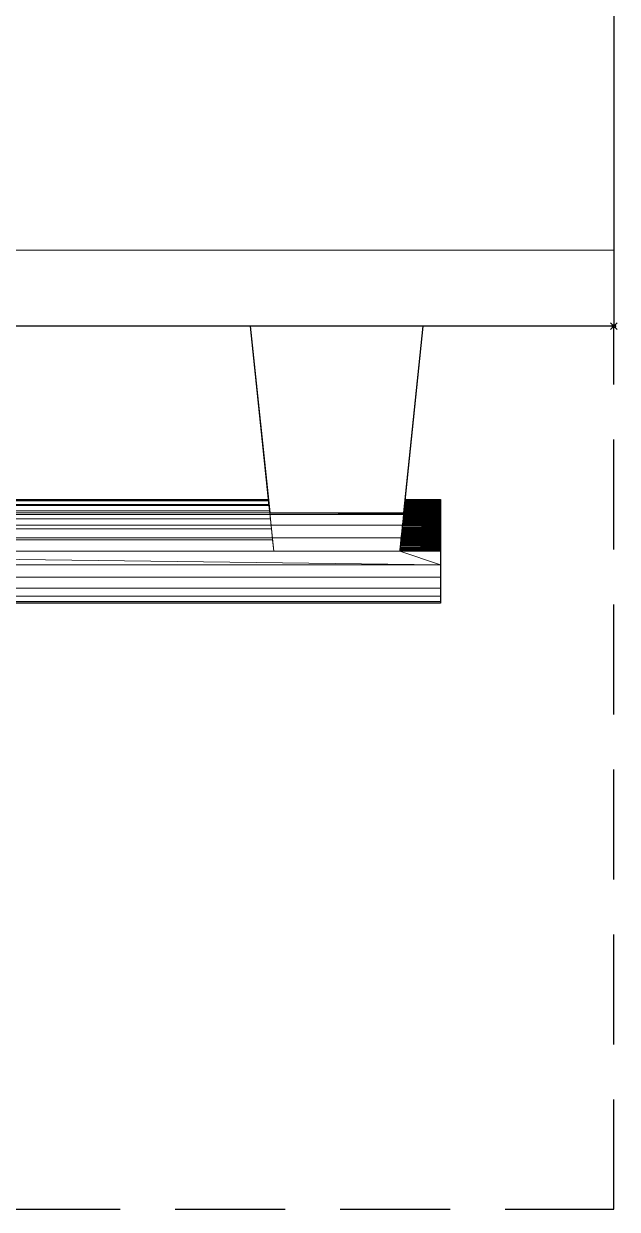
# Model space of a CAD drawing. Extents: x -1 to 461, y -825 to 63.
# Drawn here: x 289.6 to 461, y -825 to -482.7 of the extents above; entities that cross this region are included whole.
import ezdxf

# ---------------------------------------------------------------- set-up
doc = ezdxf.new("R2010")
doc.units = 0
doc.header["$PDMODE"] = 35
doc.linetypes.add('NASCOSTA', pattern=[9.525, 6.35, -3.175])
for name, color, linetype in [('IQ_200_2D', 1, 'Continuous'), ('IQ_200_3D', 1, 'Continuous'), ('IQ_204_2D', 7, 'Continuous'), ('IQ_BLUE_3D', 5, 'Continuous'), ('IQ_GREEN_3D', 3, 'Continuous'), ('IQ_INS_3D', 3, 'Continuous')]:
    doc.layers.add(name, color=color, linetype=linetype)

msp = doc.modelspace()

# ---------------------------------------------------------------- linework, layer by layer
at = {"layer": 'IQ_200_2D'}
for p, q in [((460, 0), (460, -570)), ((460, -570), (0, -570))]:
    msp.add_line(p, q, dxfattribs=at)
at = {"layer": 'IQ_204_2D'}
for p, q in [((355, -570), (360.66, -623.85)), ((399.34, -623.85), (405, -570)), ((99.74, -620), (360.26, -620)), ((399.74, -620), (410, -620)), ((410, -620), (410, -650)), ((360.66, -623.85), (399.34, -623.85)), ((410, -650), (50, -650))]:
    msp.add_line(p, q, dxfattribs=at)
at = {"layer": 'IQ_204_2D', "linetype": 'NASCOSTA', "ltscale": 5}
for p, q in [((460, -825), (460, -570)), ((0, -825), (460, -825))]:
    msp.add_line(p, q, dxfattribs=at)
at = {"layer": 'IQ_INS_3D'}
msp.add_point((460, -570), dxfattribs=at)

# ---------------------------------------------------------------- meshes
at = {"layer": 'IQ_200_3D', "lineweight": 9}
mesh = msp.add_polyface(dxfattribs=at)
corners = [(0, 0, 1239), (0, -548, 1239), (460, -548, 1239), (460, 0, 1239)]
mesh.append_faces([[corners[k] for k in face] for face in [(0, 1, 2, 3)]])
mesh = msp.add_polyface(dxfattribs=at)
corners = [(460, -548, 629), (0, -548, 629), (0, 0, 629), (460, 0, 629)]
mesh.append_faces([[corners[k] for k in face] for face in [(0, 1, 2, 3)]])
mesh = msp.add_polyface(dxfattribs=at)
corners = [(460, -548, 1239), (460, -548, 629), (460, 0, 629), (460, 0, 1239)]
mesh.append_faces([[corners[k] for k in face] for face in [(0, 1, 2, 3)]])
mesh = msp.add_polyface(dxfattribs=at)
corners = [(0, -548, 1239), (0, -548, 629), (460, -548, 629), (460, -548, 1239)]
mesh.append_faces([[corners[k] for k in face] for face in [(0, 1, 2, 3)]])
mesh = msp.add_polyface(dxfattribs=at)
corners = [(0, -548, 709), (0, -570, 709), (460, -570, 709), (460, -548, 709)]
mesh.append_faces([[corners[k] for k in face] for face in [(0, 1, 2, 3)]])
mesh = msp.add_polyface(dxfattribs=at)
corners = [(460, -570, 629), (0, -570, 629), (0, -548, 629), (460, -548, 629)]
mesh.append_faces([[corners[k] for k in face] for face in [(0, 1, 2, 3)]])
mesh = msp.add_polyface(dxfattribs=at)
corners = [(460, -548, 709), (460, -548, 629), (0, -548, 629), (0, -548, 709)]
mesh.append_faces([[corners[k] for k in face] for face in [(0, 1, 2, 3)]])
mesh = msp.add_polyface(dxfattribs=at)
corners = [(0, -548, 1014), (0, -570, 1014), (460, -570, 1014), (460, -548, 1014)]
mesh.append_faces([[corners[k] for k in face] for face in [(0, 1, 2, 3)]])
mesh = msp.add_polyface(dxfattribs=at)
corners = [(460, -570, 724), (0, -570, 724), (0, -548, 724), (460, -548, 724)]
mesh.append_faces([[corners[k] for k in face] for face in [(0, 1, 2, 3)]])
mesh = msp.add_polyface(dxfattribs=at)
corners = [(460, -548, 1014), (460, -548, 724), (0, -548, 724), (0, -548, 1014)]
mesh.append_faces([[corners[k] for k in face] for face in [(0, 1, 2, 3)]])
mesh = msp.add_polyface(dxfattribs=at)
corners = [(0, -548, 1239), (0, -570, 1239), (460, -570, 1239), (460, -548, 1239)]
mesh.append_faces([[corners[k] for k in face] for face in [(0, 1, 2, 3)]])
mesh = msp.add_polyface(dxfattribs=at)
corners = [(460, -570, 1027), (0, -570, 1027), (0, -548, 1027), (460, -548, 1027)]
mesh.append_faces([[corners[k] for k in face] for face in [(0, 1, 2, 3)]])
mesh = msp.add_polyface(dxfattribs=at)
corners = [(460, -548, 1239), (460, -548, 1027), (0, -548, 1027), (0, -548, 1239)]
mesh.append_faces([[corners[k] for k in face] for face in [(0, 1, 2, 3)]])
mesh = msp.add_polyface(dxfattribs=at)
corners = [(460, -570, 709), (460, -570, 629), (460, -548, 629), (460, -548, 709)]
mesh.append_faces([[corners[k] for k in face] for face in [(0, 1, 2, 3)]])
mesh = msp.add_polyface(dxfattribs=at)
corners = [(460, -570, 1014), (460, -570, 724), (460, -548, 724), (460, -548, 1014)]
mesh.append_faces([[corners[k] for k in face] for face in [(0, 1, 2, 3)]])
mesh = msp.add_polyface(dxfattribs=at)
corners = [(460, -570, 1239), (460, -570, 1027), (460, -548, 1027), (460, -548, 1239)]
mesh.append_faces([[corners[k] for k in face] for face in [(0, 1, 2, 3)]])
mesh = msp.add_polyface(dxfattribs=at)
corners = [(0, -570, 709), (0, -570, 629), (460, -570, 629), (460, -570, 709)]
mesh.append_faces([[corners[k] for k in face] for face in [(0, 1, 2, 3)]])
mesh = msp.add_polyface(dxfattribs=at)
corners = [(0, -570, 1014), (0, -570, 724), (460, -570, 724), (460, -570, 1014)]
mesh.append_faces([[corners[k] for k in face] for face in [(0, 1, 2, 3)]])
mesh = msp.add_polyface(dxfattribs=at)
corners = [(0, -570, 1057), (128, -570, 1057), (140, -570, 1045), (320, -570, 1045), (332, -570, 1057), (460, -570, 1057), (460, -570, 1239), (0, -570, 1239), (285, -570, 1161), (285, -570, 1095), (175, -570, 1095), (175, -570, 1161), (405, -570, 1129.97), (404.49, -570, 1126.09), (402.99, -570, 1122.47), (400.61, -570, 1119.36), (397.5, -570, 1116.98), (393.88, -570, 1115.48), (390, -570, 1114.97), (386.12, -570, 1115.48), (382.5, -570, 1116.98), (379.39, -570, 1119.36), (377.01, -570, 1122.47), (375.51, -570, 1126.09), (375, -570, 1129.97), (375.51, -570, 1133.85), (377.01, -570, 1137.47), (379.39, -570, 1140.58), (382.5, -570, 1142.96), (386.12, -570, 1144.46), (390, -570, 1144.97), (393.88, -570, 1144.46), (397.5, -570, 1142.96), (400.61, -570, 1140.58), (402.99, -570, 1137.47), (404.49, -570, 1133.85)]
mesh.append_faces([[corners[k] for k in face] for face in [(29, 8, 28), (31, 6, 30), (2, 10, 1), (21, 4, 20), (15, 5, 14), (19, 4, 18), (16, 5, 15), (20, 4, 19), (13, 5, 12)]], dxfattribs={"vtx0": -1, "vtx1": -1})
mesh.append_faces([[corners[k] for k in face] for face in [(11, 7, 1, 10)]], dxfattribs={"vtx0": -1, "vtx1": -1, "vtx2": -1})
mesh.append_faces([[corners[k] for k in face] for face in [(7, 11, 8, 6), (6, 31, 32), (35, 5, 6, 34), (5, 35, 12), (4, 21, 22), (9, 3, 4), (5, 17, 18, 4)]], dxfattribs={"vtx0": -1, "vtx2": -1})
mesh.append_faces([[corners[k] for k in face] for face in [(27, 28, 8), (26, 27, 8), (23, 24, 9), (25, 26, 8), (32, 33, 6), (33, 34, 6), (13, 14, 5), (16, 17, 5)]], dxfattribs={"vtx1": -1, "vtx2": -1})
mesh.append_faces([[corners[k] for k in face] for face in [(29, 30, 6, 8), (22, 23, 9, 4)]], dxfattribs={"vtx1": -1, "vtx2": -1, "vtx3": -1})
mesh.append_faces([[corners[k] for k in face] for face in [(8, 9, 24, 25), (9, 10, 2, 3)]], dxfattribs={"vtx1": -1, "vtx3": -1})
mesh.append_faces([[corners[k] for k in face] for face in [(7, 0, 1)]], dxfattribs={"vtx2": -1})
mesh = msp.add_polyface(dxfattribs=at)
corners = [(355, -570, 988.03), (360.66, -623.85, 988.03), (399.34, -623.85, 988.03), (405, -570, 988.03)]
mesh.append_faces([[corners[k] for k in face] for face in [(0, 1, 2, 3)]])
mesh = msp.add_polyface(dxfattribs=at)
corners = [(405, -570, 960.4), (398.17, -635, 960.4), (361.83, -635, 960.4), (355, -570, 960.4)]
mesh.append_faces([[corners[k] for k in face] for face in [(0, 1, 2, 3)]])
mesh = msp.add_polyface(dxfattribs=at)
corners = [(405, -570, 988.03), (405, -570, 960.4), (355, -570, 960.4), (355, -570, 988.03)]
mesh.append_faces([[corners[k] for k in face] for face in [(0, 1, 2, 3)]])
mesh = msp.add_polyface(dxfattribs=at)
corners = [(355, -570, 960.4), (361.83, -635, 960.4), (361.83, -635, 963), (361.48, -631.66, 963.38), (361.15, -628.49, 964.49), (360.85, -625.65, 966.27), (360.6, -623.27, 968.65), (360.41, -621.49, 971.49), (360.29, -620.38, 974.66), (360.26, -620, 978), (360.3, -620.45, 981.63), (360.44, -621.75, 985.04), (360.66, -623.85, 988.03), (355, -570, 988.03)]
mesh.append_faces([[corners[k] for k in face] for face in [(9, 0, 8), (11, 13, 10), (0, 9, 13), (6, 0, 5), (5, 0, 4)]], dxfattribs={"vtx0": -1, "vtx1": -1})
mesh.append_faces([[corners[k] for k in face] for face in [(13, 9, 10), (0, 6, 7), (4, 0, 1)]], dxfattribs={"vtx0": -1, "vtx2": -1})
mesh.append_faces([[corners[k] for k in face] for face in [(7, 8, 0), (3, 4, 1)]], dxfattribs={"vtx1": -1, "vtx2": -1})
mesh.append_faces([[corners[k] for k in face] for face in [(11, 12, 13), (1, 2, 3)]], dxfattribs={"vtx2": -1})
mesh = msp.add_polyface(dxfattribs=at)
corners = [(398.17, -635, 960.4), (405, -570, 960.4), (405, -570, 988.03), (399.34, -623.85, 988.03), (399.56, -621.75, 985.04), (399.7, -620.45, 981.63), (399.74, -620, 978), (399.71, -620.38, 974.66), (399.59, -621.49, 971.49), (399.4, -623.27, 968.65), (399.15, -625.65, 966.27), (398.85, -628.49, 964.49), (398.52, -631.66, 963.38), (398.17, -635, 963)]
mesh.append_faces([[corners[k] for k in face] for face in [(5, 2, 4), (2, 6, 1), (7, 1, 6), (12, 0, 11), (11, 1, 10), (1, 11, 0), (9, 1, 8)]], dxfattribs={"vtx0": -1, "vtx1": -1})
mesh.append_faces([[corners[k] for k in face] for face in [(2, 5, 6)]], dxfattribs={"vtx0": -1, "vtx2": -1})
mesh.append_faces([[corners[k] for k in face] for face in [(3, 4, 2)]], dxfattribs={"vtx1": -1})
mesh.append_faces([[corners[k] for k in face] for face in [(7, 8, 1), (9, 10, 1)]], dxfattribs={"vtx1": -1, "vtx2": -1})
mesh.append_faces([[corners[k] for k in face] for face in [(12, 13, 0)]], dxfattribs={"vtx2": -1})
mesh = msp.add_polyface(dxfattribs=at)
corners = [(398.54, -631.46, 963.45), (410, -631.6, 963.45), (398.52, -631.66, 963.38), (410, -647.99, 970.5), (50, -647.99, 970.5), (50, -645.61, 967.39), (410, -645.61, 967.39), (410, -627.5, 965.01), (398.95, -627.6, 965.04), (398.96, -627.43, 965.16), (398.79, -629.09, 964.28), (398.81, -628.89, 964.35), (410, -629.08, 964.35), (361.83, -635, 963), (98.17, -635, 963), (98.52, -631.66, 963.38), (361.48, -631.66, 963.38), (410, -632.09, 963.38), (398.48, -632.08, 963.33), (398.5, -631.87, 963.35), (410, -638.88, 963.51), (398.17, -635, 963), (98.85, -628.49, 964.49), (361.15, -628.49, 964.49), (99.15, -625.65, 966.27), (360.85, -625.65, 966.27), (398.32, -633.54, 963.16), (398.34, -633.33, 963.19), (410, -633.54, 963.19), (398.3, -633.75, 963.14), (410, -631.85, 963.42), (398.85, -628.49, 964.49), (410, -628.63, 964.54), (398.83, -628.69, 964.42), (398.91, -627.96, 964.82), (398.93, -627.78, 964.93), (410, -627.95, 964.82), (398.89, -628.14, 964.71), (360.6, -623.27, 968.65), (99.4, -623.27, 968.65), (99.59, -621.49, 971.49), (360.41, -621.49, 971.49), (398.58, -631.07, 963.58), (398.6, -630.87, 963.65), (410, -630.89, 963.6), (360.29, -620.38, 974.66), (99.71, -620.38, 974.66), (99.74, -620, 978), (360.26, -620, 978), (399.06, -626.54, 965.71), (399.08, -626.36, 965.83), (410, -626.53, 965.75), (410, -628.18, 964.73), (398.87, -628.31, 964.6), (399.55, -621.82, 970.96), (399.57, -621.71, 971.14), (410, -621.82, 970.95), (399.54, -621.93, 970.78), (410, -628.86, 964.45), (410, -631.36, 963.48), (398.56, -631.27, 963.51), (399.1, -626.18, 965.94), (410, -626.34, 965.9), (410, -631.12, 963.51), (410, -627.73, 964.92), (410, -629.31, 964.26), (398.77, -629.28, 964.21), (398.23, -634.37, 963.07), (398.26, -634.17, 963.09), (410, -634.27, 963.1), (410, -626.72, 965.61), (399.04, -626.71, 965.6), (410, -630.21, 963.89), (398.66, -630.28, 963.86), (398.69, -630.08, 963.93), (410, -628.4, 964.64), (410, -633.06, 963.26), (398.37, -633.12, 963.21), (398.39, -632.91, 963.24), (399.02, -626.89, 965.49), (410, -629.76, 964.07), (398.71, -629.88, 964), (398.73, -629.68, 964.07), (410, -627.11, 965.31), (398.98, -627.25, 965.27), (399, -627.07, 965.38), (398.28, -633.96, 963.12), (410, -633.79, 963.16), (410, -627.31, 965.16), (410, -630.67, 963.7), (398.62, -630.67, 963.72), (398.64, -630.47, 963.79), (398.45, -632.29, 963.31), (410, -626.92, 965.46), (410, -629.99, 963.98), (410, -632.57, 963.32), (398.41, -632.71, 963.26), (398.43, -632.5, 963.28), (410, -633.3, 963.22), (410, -632.33, 963.35), (410, -630.44, 963.79), (398.75, -629.48, 964.14), (410, -632.82, 963.29), (410, -634.76, 963.03), (398.19, -634.79, 963.02), (398.21, -634.58, 963.05), (410, -634.03, 963.13), (410, -634.51, 963.06), (410, -629.53, 964.17), (410, -635, 963)]
mesh.append_faces([[corners[k] for k in face] for face in [(45, 46, 47, 48)]], dxfattribs={"vtx0": -1})
mesh.append_faces([[corners[k] for k in face] for face in [(0, 1, 2), (2, 30, 19), (31, 32, 33), (61, 62, 50), (8, 64, 35), (10, 65, 66), (77, 98, 27), (73, 100, 91), (104, 109, 21)]], dxfattribs={"vtx0": -1, "vtx1": -1})
mesh.append_faces([[corners[k] for k in face] for face in [(20, 14, 13, 21)]], dxfattribs={"vtx0": -1, "vtx1": -1, "vtx3": -1})
mesh.append_faces([[corners[k] for k in face] for face in [(3, 4, 5, 6), (7, 8, 9), (13, 14, 15, 16), (17, 18, 19), (22, 23, 16, 15), (23, 22, 24, 25), (38, 39, 40, 41), (25, 24, 39, 38), (41, 40, 46, 45), (52, 53, 37), (58, 11, 33), (59, 0, 60), (63, 60, 42), (70, 71, 49), (72, 73, 74), (75, 31, 53), (76, 77, 78), (70, 79, 71), (80, 81, 82), (83, 84, 85), (88, 9, 84), (89, 90, 91), (89, 43, 90), (17, 92, 18), (93, 85, 79), (94, 74, 81), (95, 96, 97), (99, 97, 92), (65, 101, 66), (102, 78, 96), (103, 104, 105), (106, 68, 86), (107, 105, 67), (108, 82, 101)]], dxfattribs={"vtx0": -1, "vtx2": -1})
mesh.append_faces([[corners[k] for k in face] for face in [(10, 11, 12), (26, 27, 28, 29), (34, 35, 36, 37), (42, 43, 44), (49, 50, 51), (54, 55, 56, 57), (67, 68, 69), (86, 29, 87)]], dxfattribs={"vtx1": -1, "vtx2": -1})
mesh = msp.add_polyface(dxfattribs=at)
corners = [(410, -650, 978), (410, -649.49, 981.88), (410, -647.99, 985.5), (410, -645.61, 988.61), (410, -642.5, 990.99), (410, -638.88, 992.49), (410, -635, 993), (410, -631.12, 992.49), (410, -627.5, 990.99), (410, -624.39, 988.61), (410, -622.01, 985.5), (410, -620.51, 981.88), (410, -620, 978), (399.74, -620, 978), (399.7, -620.45, 981.63), (399.56, -621.75, 985.04), (399.34, -623.85, 988.03), (360.66, -623.85, 988.03), (360.44, -621.75, 985.04), (360.3, -620.45, 981.63), (360.26, -620, 978), (99.74, -620, 978), (99.7, -620.45, 981.63), (99.56, -621.75, 985.04), (99.34, -623.85, 988.03), (60.66, -623.85, 988.03), (60.44, -621.75, 985.04), (60.3, -620.45, 981.63), (60.26, -620, 978), (50, -620, 978), (50, -620.51, 981.88), (50, -622.01, 985.5), (50, -624.39, 988.61), (50, -627.5, 990.99), (50, -631.12, 992.49), (50, -635, 993), (50, -638.88, 992.49), (50, -642.5, 990.99), (50, -645.61, 988.61), (50, -647.99, 985.5), (50, -649.49, 981.88), (50, -650, 978), (410, -623.2, 987.05), (410, -621.26, 983.69), (410, -620.26, 979.94), (399.63, -621.1, 983.33), (399.45, -622.8, 986.54), (60.55, -622.8, 986.54), (60.37, -621.1, 983.33), (50, -620.26, 979.94), (50, -621.26, 983.69), (50, -623.2, 987.05), (410, -623.8, 987.83), (399.66, -620.77, 982.48), (399.51, -622.28, 985.79), (50, -620.89, 982.79), (50, -622.61, 986.28), (410, -621.64, 984.6), (410, -620.38, 980.91), (399.59, -621.43, 984.19), (399.4, -623.33, 987.29), (60.49, -622.28, 985.79), (60.34, -620.77, 982.48), (50, -620.38, 980.91), (50, -621.64, 984.6), (50, -623.8, 987.83), (410, -624.1, 988.22), (399.68, -620.61, 982.05), (399.53, -622.02, 985.41), (50, -621.07, 983.24), (50, -622.9, 986.67), (410, -621.82, 985.05), (399.61, -621.26, 983.76), (399.42, -623.06, 986.91), (60.52, -622.54, 986.16), (60.35, -620.94, 982.91), (60.36, -621.02, 983.12), (410, -620.45, 981.4), (399.58, -621.59, 984.61), (399.37, -623.59, 987.66), (60.47, -622.02, 985.41), (60.32, -620.61, 982.05), (50, -620.45, 981.4), (50, -621.82, 985.05), (50, -624.1, 988.22), (410, -623.95, 988.02), (399.69, -620.53, 981.84), (399.52, -622.15, 985.6), (50, -621.17, 983.47), (50, -622.75, 986.47), (410, -621.92, 985.27), (399.62, -621.18, 983.55), (399.41, -623.2, 987.1), (60.54, -622.67, 986.35), (60.35, -620.85, 982.69), (410, -620.48, 981.64), (399.35, -623.72, 987.85), (60.48, -622.15, 985.6), (60.31, -620.53, 981.84), (50, -620.48, 981.64), (50, -621.92, 985.27), (50, -623.95, 988.02), (410, -623.5, 987.44), (60.28, -620.22, 979.81), (60.45, -621.89, 985.23), (399.72, -620.22, 979.81), (410, -620.89, 982.79), (410, -622.61, 986.28), (410, -622.9, 986.67), (410, -623.65, 987.64), (410, -623.35, 987.25), (50, -620.98, 983.01), (399.55, -621.89, 985.23), (50, -622.31, 985.89), (50, -620.7, 982.33), (60.41, -621.43, 984.19), (60.6, -623.33, 987.29), (410, -621.45, 984.14), (60.29, -620.33, 980.72), (410, -621.07, 983.24), (399.71, -620.33, 980.72), (410, -620.7, 982.33), (410, -622.31, 985.89), (410, -622.75, 986.47), (60.3, -620.39, 981.17), (410, -623.05, 986.86), (60.63, -623.59, 987.66), (60.42, -621.59, 984.61), (50, -620.6, 982.11), (50, -622.16, 985.69), (50, -622.46, 986.08), (50, -620.79, 982.56), (60.39, -621.26, 983.76), (60.58, -623.06, 986.91), (410, -621.35, 983.92), (410, -620.79, 982.56), (60.28, -620.28, 980.27), (399.72, -620.28, 980.27), (410, -621.17, 983.47), (399.7, -620.39, 981.17), (410, -620.6, 982.11), (410, -622.16, 985.69), (60.3, -620.42, 981.4), (60.29, -620.36, 980.95), (60.65, -623.72, 987.85), (60.59, -623.2, 987.1), (60.38, -621.18, 983.55), (60.56, -622.93, 986.72), (60.28, -620.25, 980.04), (399.72, -620.25, 980.04), (399.71, -620.36, 980.95), (399.7, -620.42, 981.4), (410, -620.32, 980.43), (410, -620.13, 978.97), (50, -623.5, 987.44), (50, -621.45, 984.14), (50, -620.32, 980.43), (60.51, -622.41, 985.98), (399.6, -621.35, 983.97), (50, -623.35, 987.25), (410, -620.42, 981.15), (410, -620.35, 980.67), (410, -620.29, 980.18), (50, -620.42, 981.15), (60.33, -620.69, 982.27), (399.67, -620.69, 982.27), (50, -623.05, 986.86), (50, -620.13, 978.97), (399.38, -623.46, 987.47), (399.44, -622.93, 986.72), (399.48, -622.54, 986.16), (399.65, -620.94, 982.91), (50, -620.29, 980.18), (410, -620.19, 979.46), (50, -623.65, 987.64), (50, -621.35, 983.92), (50, -620.35, 980.67), (50, -620.19, 979.46), (399.65, -620.85, 982.69), (399.49, -622.41, 985.98), (399.46, -622.67, 986.35), (399.64, -621.02, 983.12), (410, -620.22, 979.7), (50, -620.22, 979.7), (60.29, -620.31, 980.49), (60.27, -620.11, 978.91), (60.4, -621.35, 983.97), (410, -622.46, 986.08), (399.71, -620.31, 980.49), (60.62, -623.46, 987.47), (410, -620.98, 983.01), (399.73, -620.11, 978.91), (60.27, -620.17, 979.36), (60.28, -620.19, 979.59), (399.73, -620.17, 979.36), (60.27, -620.14, 979.13), (399.73, -620.14, 979.13), (399.72, -620.19, 979.59), (410, -620.16, 979.21), (410, -620.06, 978.49), (50, -620.16, 979.21), (50, -620.06, 978.49), (410, -620.1, 978.73), (50, -620.1, 978.73), (399.74, -620.06, 978.45), (60.26, -620.06, 978.45), (399.74, -620.08, 978.68), (60.26, -620.08, 978.68)]
mesh.append_faces([[corners[k] for k in face] for face in [(1, 40, 41, 0), (204, 12, 13), (29, 205, 28)]], dxfattribs={"vtx0": -1})
mesh.append_faces([[corners[k] for k in face] for face in [(30, 98, 99), (64, 115, 155), (47, 70, 147), (14, 77, 151), (25, 84, 24), (46, 123, 180), (154, 116, 159), (112, 71, 15), (17, 66, 16), (111, 75, 55), (95, 86, 11), (93, 89, 47), (89, 93, 56), (86, 95, 14), (109, 96, 52), (96, 109, 79), (75, 111, 76), (71, 112, 90), (186, 155, 115), (178, 135, 53), (165, 140, 67), (54, 141, 87), (163, 143, 63), (159, 145, 51), (50, 146, 88), (166, 147, 70), (172, 148, 49), (145, 159, 116), (143, 163, 124), (140, 165, 121), (147, 166, 133), (148, 172, 136), (184, 176, 118), (135, 178, 106), (176, 184, 156), (155, 186, 175), (173, 197, 182), (194, 198, 196), (12, 204, 199), (199, 206, 202)]], dxfattribs={"vtx0": -1, "vtx1": -1})
mesh.append_faces([[corners[k] for k in face] for face in [(17, 24, 32, 9)]], dxfattribs={"vtx0": -1, "vtx1": -1, "vtx2": -1, "vtx3": -1})
mesh.append_faces([[corners[k] for k in face] for face in [(157, 113, 130), (50, 132, 146), (94, 131, 55), (18, 23, 24, 17), (31, 97, 80), (19, 22, 23, 18), (15, 71, 57), (26, 64, 83), (54, 122, 141), (63, 143, 118), (190, 171, 181), (16, 85, 52), (182, 197, 105), (185, 203, 167), (164, 128, 114), (7, 34, 35, 6), (76, 111, 69), (9, 32, 33, 8), (57, 59, 78), (14, 95, 77), (8, 33, 34, 7), (6, 35, 36, 5), (69, 48, 76), (2, 39, 40, 1), (47, 89, 70), (4, 37, 38, 3), (169, 125, 108), (43, 91, 72), (3, 38, 39, 2), (5, 36, 37, 4), (90, 112, 68), (56, 93, 74), (74, 130, 56), (11, 86, 67), (49, 148, 103), (72, 134, 43), (25, 101, 84), (16, 66, 85), (10, 68, 87), (48, 69, 88), (68, 10, 90), (45, 138, 119), (42, 73, 92), (55, 75, 94), (61, 129, 113), (30, 81, 98), (27, 82, 99), (83, 104, 26), (25, 65, 101), (79, 109, 102), (156, 184, 136), (100, 80, 104), (119, 181, 45), (125, 169, 73), (60, 102, 110), (129, 61, 97), (128, 164, 81), (64, 127, 115), (59, 57, 117), (124, 163, 82), (138, 45, 91), (53, 135, 121), (187, 179, 170), (46, 108, 123), (82, 142, 124), (73, 42, 125), (64, 26, 127), (81, 30, 128), (97, 31, 129), (113, 157, 61), (62, 114, 131), (51, 145, 133), (117, 158, 59), (118, 176, 63), (91, 43, 138), (150, 160, 58), (82, 27, 142), (65, 25, 144), (44, 105, 149), (58, 120, 150), (77, 139, 151), (161, 188, 120), (194, 173, 198), (175, 186, 132), (136, 172, 156), (130, 74, 157), (134, 72, 158), (139, 77, 160), (120, 58, 161), (137, 152, 162), (114, 62, 164), (205, 29, 201), (108, 46, 169), (179, 187, 122), (106, 178, 171), (173, 194, 197), (126, 154, 174), (132, 50, 175), (167, 195, 185), (122, 54, 179), (107, 170, 180), (171, 190, 106), (105, 44, 182), (177, 193, 192), (200, 192, 195), (170, 107, 187), (152, 137, 188), (181, 119, 190), (193, 177, 183), (183, 103, 193), (196, 198, 153), (192, 200, 177), (153, 191, 196), (199, 204, 206), (195, 167, 200), (191, 153, 202), (201, 207, 205), (207, 201, 203), (203, 185, 207)]], dxfattribs={"vtx0": -1, "vtx2": -1})
mesh.append_faces([[corners[k] for k in face] for face in [(183, 49, 103), (100, 31, 80), (161, 152, 188), (165, 53, 121), (83, 100, 104), (168, 79, 102, 60), (117, 134, 158), (141, 10, 87), (150, 139, 160), (84, 32, 24), (140, 11, 67), (78, 15, 57), (166, 51, 133), (96, 16, 52), (98, 27, 99), (9, 66, 17), (94, 62, 131), (92, 60, 110), (146, 48, 88), (110, 42, 92), (206, 191, 202), (123, 107, 180), (174, 65, 144), (162, 44, 149), (144, 126, 174), (149, 137, 162), (189, 116, 154, 126)]], dxfattribs={"vtx1": -1, "vtx2": -1})
mesh.append_faces([[corners[k] for k in face] for face in [(19, 20, 21, 22)]], dxfattribs={"vtx3": -1})
mesh = msp.add_polyface(dxfattribs=at)
corners = [(399.7, -620.45, 974.46), (399.71, -620.38, 974.66), (410, -620.45, 974.6), (399.48, -622.49, 969.89), (399.49, -622.38, 970.07), (410, -622.46, 969.92), (399.53, -622.04, 970.6), (399.54, -621.93, 970.78), (410, -621.92, 970.73), (399.13, -625.83, 966.16), (399.15, -625.65, 966.27), (410, -625.75, 966.35), (399.34, -623.87, 968.05), (410, -623.95, 967.98), (399.32, -624.01, 967.91), (399.39, -623.42, 968.5), (399.4, -623.27, 968.65), (410, -623.5, 968.56), (399.65, -620.93, 973.08), (410, -620.98, 972.99), (399.64, -621, 972.88), (410, -621.64, 971.4), (399.58, -621.6, 971.31), (399.59, -621.49, 971.49), (410, -620.48, 974.36), (399.69, -620.51, 974.27), (399.63, -621.14, 972.48), (399.63, -621.07, 972.68), (410, -621.17, 972.54), (399.35, -623.72, 968.2), (399.37, -623.57, 968.35), (410, -623.65, 968.36), (410, -620.79, 973.44), (399.65, -620.86, 973.28), (399.66, -620.79, 973.47), (410, -625.17, 966.8), (399.2, -625.2, 966.72), (399.21, -625.05, 966.87), (399.51, -622.27, 970.25), (410, -622.31, 970.11), (410, -623.2, 968.95), (399.41, -623.16, 968.83), (399.42, -623.05, 969), (410, -620.51, 974.12), (399.68, -620.58, 974.07), (410, -620.38, 975.09), (399.71, -620.35, 974.87), (399.71, -620.33, 975.08), (410, -621.45, 971.86), (399.6, -621.42, 971.69), (399.6, -621.35, 971.89), (410, -623.35, 968.75), (410, -622.01, 970.5), (399.52, -622.16, 970.43), (410, -625.95, 966.2), (399.11, -626, 966.05), (410, -622.61, 969.72), (399.47, -622.6, 969.71), (410, -620.7, 973.67), (399.67, -620.72, 973.67), (399.68, -620.65, 973.87), (399.71, -620.31, 975.29), (410, -624.24, 967.59), (399.29, -624.31, 967.61), (399.31, -624.16, 967.76), (410, -622.16, 970.31), (410, -626.14, 966.05), (399.1, -626.18, 965.94), (410, -621.73, 971.18), (399.57, -621.71, 971.14), (410, -621.07, 972.76), (399.72, -620.28, 975.5), (410, -620.35, 975.33), (410, -620.6, 973.89), (410, -621.54, 971.63), (410, -625.56, 966.5), (399.17, -625.5, 966.42), (399.18, -625.35, 966.57), (399.46, -622.71, 969.54), (410, -622.9, 969.34), (399.44, -622.94, 969.18), (399.45, -622.83, 969.36), (410, -623.8, 968.17), (399.72, -620.26, 975.71), (410, -620.32, 975.57), (410, -620.42, 974.85), (410, -624.1, 967.78), (410, -621.26, 972.31), (399.62, -621.21, 972.28), (410, -625.36, 966.65), (399.61, -621.28, 972.09), (410, -623.05, 969.14), (410, -622.75, 969.53), (410, -624.78, 967.1), (399.23, -624.91, 967.01), (399.24, -624.76, 967.16), (410, -620.89, 973.21), (410, -624.39, 967.39), (399.28, -624.46, 967.46), (410, -621.35, 972.08), (410, -624.98, 966.95), (399.26, -624.61, 967.31), (410, -624.59, 967.24)]
mesh.append_faces([[corners[k] for k in face] for face in [(12, 13, 14), (18, 19, 20), (38, 39, 4), (41, 51, 16), (22, 68, 69), (44, 73, 60), (83, 84, 71), (26, 87, 88), (36, 89, 77), (63, 97, 98)]], dxfattribs={"vtx0": -1, "vtx1": -1})
mesh.append_faces([[corners[k] for k in face] for face in [(21, 22, 23), (24, 25, 0), (32, 33, 34), (35, 36, 37), (40, 41, 42), (43, 44, 25), (45, 46, 47), (48, 49, 50), (52, 53, 6), (54, 55, 9), (56, 57, 3), (58, 59, 60), (45, 47, 61), (62, 63, 64), (65, 38, 53), (66, 67, 55), (70, 27, 20), (74, 23, 49), (75, 76, 77), (56, 78, 57), (79, 80, 81), (82, 12, 29), (17, 30, 15), (75, 10, 76), (85, 1, 46), (86, 64, 14), (87, 90, 88), (91, 42, 80), (92, 81, 78), (93, 94, 95), (96, 18, 33), (58, 34, 59), (99, 50, 90), (100, 37, 94), (97, 101, 98), (102, 95, 101)]], dxfattribs={"vtx0": -1, "vtx2": -1})
mesh.append_faces([[corners[k] for k in face] for face in [(0, 1, 2), (3, 4, 5), (6, 7, 8), (9, 10, 11), (15, 16, 17), (26, 27, 28), (29, 30, 31), (61, 71, 72)]], dxfattribs={"vtx1": -1, "vtx2": -1})
mesh = msp.add_polyface(dxfattribs=at)
corners = [(399.61, -621.28, 972.09), (410, -621.26, 972.31), (410, -621.35, 972.08), (399.71, -620.38, 974.66), (410, -620.42, 974.85), (410, -620.45, 974.6), (399.73, -620.09, 977.17), (410, -620.1, 977.27), (410, -620.13, 977.03), (410, -623.05, 969.14), (410, -623.2, 968.95), (399.42, -623.05, 969), (399.72, -620.21, 976.12), (399.73, -620.19, 976.33), (410, -620.22, 976.3), (399.6, -621.35, 971.89), (410, -621.45, 971.86), (410, -622.9, 969.34), (399.44, -622.94, 969.18), (410, -620.26, 976.06), (399.59, -621.49, 971.49), (410, -621.54, 971.63), (410, -621.64, 971.4), (399.4, -623.27, 968.65), (410, -623.35, 968.75), (410, -623.5, 968.56), (410, -621.92, 970.73), (410, -622.01, 970.5), (399.53, -622.04, 970.6), (410, -620.6, 973.89), (399.68, -620.58, 974.07), (410, -620.51, 974.12), (399.41, -623.16, 968.83), (410, -621.73, 971.18), (399.58, -621.6, 971.31), (399.69, -620.51, 974.27), (410, -620.48, 974.36), (399.57, -621.71, 971.14), (410, -621.82, 970.95), (399.7, -620.45, 974.46), (399.68, -620.65, 973.87), (410, -620.7, 973.67), (399.6, -621.42, 971.69), (399.45, -622.83, 969.36), (410, -622.75, 969.53), (399.54, -621.93, 970.78), (399.52, -622.16, 970.43), (410, -622.16, 970.31), (399.49, -622.38, 970.07), (410, -622.31, 970.11), (410, -622.46, 969.92), (399.71, -620.35, 974.87), (410, -620.38, 975.09), (399.65, -620.93, 973.08), (410, -620.89, 973.21), (410, -620.98, 972.99), (399.72, -620.24, 975.91), (399.74, -620.05, 977.58), (410, -620.03, 977.76), (410, -620.06, 977.51), (399.37, -623.57, 968.35), (410, -623.65, 968.36), (410, -620.29, 975.82), (399.72, -620.26, 975.71), (399.46, -622.71, 969.54), (410, -622.61, 969.72), (399.51, -622.27, 970.25), (399.65, -620.86, 973.28), (410, -620.79, 973.44), (399.73, -620.12, 976.96), (399.72, -620.28, 975.5), (410, -620.32, 975.57), (410, -620.35, 975.33), (410, -621.07, 972.76), (399.64, -621, 972.88), (399.48, -622.49, 969.89), (410, -620.19, 976.54), (399.63, -621.07, 972.68), (410, -621.17, 972.54), (399.73, -620.14, 976.75), (410, -620.16, 976.79), (399.71, -620.31, 975.29), (399.66, -620.79, 973.47), (399.73, -620.16, 976.54), (399.63, -621.14, 972.48), (399.74, -620.02, 977.79), (410, -620, 978), (399.74, -620.07, 977.37), (399.74, -620, 978)]
mesh.append_faces([[corners[k] for k in face] for face in [(86, 85, 88)]], dxfattribs={"vtx0": -1})
mesh.append_faces([[corners[k] for k in face] for face in [(29, 30, 31), (24, 32, 10), (33, 34, 22), (49, 66, 47), (73, 74, 55), (65, 75, 50), (71, 63, 62), (52, 81, 72), (80, 69, 8), (69, 80, 79), (1, 84, 78)]], dxfattribs={"vtx0": -1, "vtx1": -1})
mesh.append_faces([[corners[k] for k in face] for face in [(0, 1, 2), (3, 4, 5), (6, 7, 8), (15, 2, 16), (12, 14, 19), (20, 21, 22), (23, 24, 25), (35, 36, 31), (37, 33, 38), (39, 5, 36), (40, 29, 41), (42, 16, 21), (43, 44, 17), (45, 38, 26), (46, 27, 47), (48, 49, 50), (51, 52, 4), (53, 54, 55), (19, 56, 12), (57, 58, 59), (60, 25, 61), (62, 63, 56), (64, 65, 44), (67, 68, 54), (8, 69, 6), (56, 19, 62), (70, 71, 72), (13, 76, 14), (77, 73, 78), (79, 80, 76), (82, 41, 68), (76, 83, 79), (76, 13, 83), (85, 86, 58), (59, 87, 57), (87, 59, 7), (7, 6, 87), (58, 57, 85)]], dxfattribs={"vtx0": -1, "vtx2": -1})
mesh.append_faces([[corners[k] for k in face] for face in [(9, 10, 11), (12, 13, 14), (17, 9, 18), (26, 27, 28)]], dxfattribs={"vtx1": -1, "vtx2": -1})
mesh = msp.add_polyface(dxfattribs=at)
corners = [(410, -650, 978), (410, -649.49, 974.12), (410, -647.99, 970.5), (410, -645.61, 967.39), (410, -642.5, 965.01), (410, -638.88, 963.51), (410, -635, 963), (410, -631.12, 963.51), (410, -627.5, 965.01), (410, -624.39, 967.39), (410, -622.01, 970.5), (410, -620.51, 974.12), (410, -620, 978), (410, -620.51, 981.88), (410, -622.01, 985.5), (410, -624.39, 988.61), (410, -627.5, 990.99), (410, -631.12, 992.49), (410, -635, 993), (410, -638.88, 992.49), (410, -642.5, 990.99), (410, -645.61, 988.61), (410, -647.99, 985.5), (410, -649.49, 981.88)]
mesh.append_faces([[corners[k] for k in face] for face in [(23, 21, 22)]], dxfattribs={"vtx0": -1})
mesh.append_faces([[corners[k] for k in face] for face in [(16, 7, 14, 15)]], dxfattribs={"vtx0": -1, "vtx1": -1})
mesh.append_faces([[corners[k] for k in face] for face in [(7, 16, 3, 4)]], dxfattribs={"vtx0": -1, "vtx1": -1, "vtx3": -1})
mesh.append_faces([[corners[k] for k in face] for face in [(7, 10, 11, 14)]], dxfattribs={"vtx0": -1, "vtx2": -1, "vtx3": -1})
mesh.append_faces([[corners[k] for k in face] for face in [(16, 17, 19, 3), (23, 0, 3, 19)]], dxfattribs={"vtx1": -1, "vtx2": -1, "vtx3": -1})
mesh.append_faces([[corners[k] for k in face] for face in [(5, 6, 7, 4), (1, 2, 3, 0), (17, 18, 19)]], dxfattribs={"vtx2": -1})
mesh.append_faces([[corners[k] for k in face] for face in [(19, 20, 21, 23)]], dxfattribs={"vtx2": -1, "vtx3": -1})
mesh.append_faces([[corners[k] for k in face] for face in [(7, 8, 9, 10), (11, 12, 13, 14)]], dxfattribs={"vtx3": -1})
mesh = msp.add_polyface(dxfattribs=at)
corners = [(410, -645.61, 967.39), (50, -645.61, 967.39), (50, -642.5, 965.01), (410, -642.5, 965.01), (50, -638.88, 963.51), (410, -638.88, 963.51), (410, -650, 978), (50, -650, 978), (50, -649.49, 974.12), (410, -649.49, 974.12), (50, -647.99, 970.5), (410, -647.99, 970.5), (98.17, -635, 963), (61.83, -635, 963), (61.27, -629.68, 964.07), (50, -629.53, 964.17), (61.25, -629.48, 964.14), (61.13, -628.31, 964.6), (61.15, -628.49, 964.49), (50, -628.4, 964.64), (61.63, -633.12, 963.21), (61.66, -633.33, 963.19), (50, -633.3, 963.22), (60.98, -626.89, 965.49), (50, -626.72, 965.61), (60.96, -626.71, 965.6), (60.85, -625.65, 966.27), (50, -625.56, 966.5), (60.83, -625.5, 966.42), (61.31, -630.08, 963.93), (50, -629.99, 963.98), (61.29, -629.88, 964), (50, -630.44, 963.79), (61.34, -630.28, 963.86), (61.36, -630.47, 963.79), (61.05, -627.6, 965.04), (61.07, -627.78, 964.93), (50, -627.73, 964.92), (61.02, -627.25, 965.27), (50, -627.11, 965.31), (61, -627.07, 965.38), (50, -625.95, 966.2), (60.87, -625.83, 966.16), (60.89, -626, 966.05), (50, -631.12, 963.51), (61.42, -631.07, 963.58), (61.44, -631.27, 963.51), (50, -632.09, 963.38), (61.5, -631.87, 963.35), (61.52, -632.08, 963.33), (50, -628.86, 964.45), (61.17, -628.69, 964.42), (61.19, -628.89, 964.35), (50, -625.75, 966.35), (50, -627.5, 965.01), (61.04, -627.43, 965.16), (50, -630.67, 963.7), (61.38, -630.67, 963.72), (61.4, -630.87, 963.65), (61.55, -632.29, 963.31), (61.11, -628.14, 964.71), (50, -627.95, 964.82), (61.09, -627.96, 964.82), (50, -631.6, 963.45), (61.46, -631.46, 963.45), (61.48, -631.66, 963.38), (50, -629.76, 964.07), (50, -626.92, 965.46), (50, -628.18, 964.73), (50, -627.31, 965.16), (61.57, -632.5, 963.28), (50, -632.33, 963.35), (50, -630.89, 963.6), (50, -628.63, 964.54), (61.59, -632.71, 963.26), (50, -632.57, 963.32), (60.94, -626.54, 965.71), (50, -626.34, 965.9), (60.9, -626.18, 965.94), (60.92, -626.36, 965.83), (50, -631.85, 963.42), (50, -633.06, 963.26), (61.61, -632.91, 963.24), (50, -631.36, 963.48), (50, -629.31, 964.26), (61.23, -629.28, 964.21), (61.21, -629.09, 964.28), (50, -626.14, 966.05), (50, -632.82, 963.29), (50, -630.21, 963.89), (50, -626.53, 965.75), (50, -634.03, 963.13), (61.72, -633.96, 963.12), (61.74, -634.17, 963.09), (50, -629.08, 964.35), (50, -633.54, 963.19), (61.68, -633.54, 963.16), (61.7, -633.75, 963.14), (50, -633.79, 963.16), (50, -634.51, 963.06), (61.77, -634.37, 963.07), (61.79, -634.58, 963.05), (50, -634.27, 963.1), (50, -635, 963), (61.81, -634.79, 963.02), (50, -634.76, 963.03)]
mesh.append_faces([[corners[k] for k in face] for face in [(14, 15, 16), (23, 24, 25), (26, 27, 28), (29, 30, 31), (38, 39, 40), (42, 53, 26), (60, 61, 62), (17, 68, 60), (45, 72, 58), (74, 75, 70), (16, 84, 85), (92, 98, 97)]], dxfattribs={"vtx0": -1, "vtx1": -1})
mesh.append_faces([[corners[k] for k in face] for face in [(12, 5, 4, 13)]], dxfattribs={"vtx0": -1, "vtx1": -1, "vtx2": -1})
mesh.append_faces([[corners[k] for k in face] for face in [(0, 1, 2, 3), (3, 2, 4, 5), (9, 8, 10, 11), (32, 33, 34), (41, 42, 43), (44, 45, 46), (47, 48, 49), (50, 51, 52), (54, 55, 35), (56, 57, 58), (47, 49, 59), (63, 64, 65), (66, 14, 31), (67, 23, 40), (69, 38, 55), (73, 18, 51), (24, 76, 25), (77, 78, 79), (80, 65, 48), (81, 82, 20), (83, 46, 64), (61, 36, 62), (84, 86, 85), (87, 43, 78), (88, 74, 82), (89, 29, 33), (90, 79, 76), (91, 92, 93), (56, 34, 57), (94, 52, 86), (95, 96, 97), (95, 21, 96), (99, 100, 101), (102, 93, 100), (103, 104, 13), (105, 101, 104)]], dxfattribs={"vtx0": -1, "vtx2": -1})
mesh.append_faces([[corners[k] for k in face] for face in [(17, 18, 19), (20, 21, 22), (35, 36, 37), (59, 70, 71)]], dxfattribs={"vtx1": -1, "vtx2": -1})
mesh.append_faces([[corners[k] for k in face] for face in [(6, 7, 8, 9)]], dxfattribs={"vtx2": -1})
mesh = msp.add_polyface(dxfattribs=at)
corners = [(398.93, -627.78, 964.93), (410, -627.73, 964.92), (410, -627.95, 964.82), (410, -632.57, 963.32), (410, -632.82, 963.29), (398.41, -632.71, 963.26), (410, -625.75, 966.35), (410, -625.95, 966.2), (399.13, -625.83, 966.16), (398.64, -630.47, 963.79), (410, -630.44, 963.79), (410, -630.67, 963.7), (398.17, -635, 963), (410, -635, 963), (410, -638.88, 963.51), (410, -627.31, 965.16), (410, -627.5, 965.01), (398.96, -627.43, 965.16), (410, -627.11, 965.31), (398.98, -627.25, 965.27), (410, -630.89, 963.6), (410, -631.12, 963.51), (398.58, -631.07, 963.58), (399.21, -625.05, 966.87), (410, -624.98, 966.95), (410, -625.17, 966.8), (399.24, -624.76, 967.16), (410, -624.59, 967.24), (410, -624.78, 967.1), (398.73, -629.68, 964.07), (410, -629.53, 964.17), (410, -629.76, 964.07), (398.95, -627.6, 965.04), (398.56, -631.27, 963.51), (410, -631.36, 963.48), (399.15, -625.65, 966.27), (410, -625.56, 966.5), (398.85, -628.49, 964.49), (410, -628.4, 964.64), (410, -628.63, 964.54), (398.52, -631.66, 963.38), (410, -631.6, 963.45), (410, -631.85, 963.42), (398.69, -630.08, 963.93), (410, -629.99, 963.98), (410, -630.21, 963.89), (398.54, -631.46, 963.45), (398.87, -628.31, 964.6), (410, -628.18, 964.73), (399.18, -625.35, 966.57), (410, -625.36, 966.65), (399.35, -623.72, 968.2), (410, -623.65, 968.36), (410, -623.8, 968.17), (410, -628.86, 964.45), (398.83, -628.69, 964.42), (398.39, -632.91, 963.24), (410, -633.06, 963.26), (398.75, -629.48, 964.14), (410, -629.31, 964.26), (399, -627.07, 965.38), (410, -626.92, 965.46), (399.11, -626, 966.05), (410, -626.14, 966.05), (399.08, -626.36, 965.83), (410, -626.34, 965.9), (410, -626.53, 965.75), (398.45, -632.29, 963.31), (410, -632.09, 963.38), (410, -632.33, 963.35), (398.6, -630.87, 963.65), (399.2, -625.2, 966.72), (410, -633.3, 963.22), (398.37, -633.12, 963.21), (398.5, -631.87, 963.35), (398.89, -628.14, 964.71), (399.26, -624.61, 967.31), (410, -624.39, 967.39), (399.1, -626.18, 965.94), (399.02, -626.89, 965.49), (410, -626.72, 965.61), (398.71, -629.88, 964), (398.43, -632.5, 963.28), (398.81, -628.89, 964.35), (410, -629.08, 964.35), (398.34, -633.33, 963.19), (410, -633.54, 963.19), (399.34, -623.87, 968.05), (410, -623.95, 967.98), (398.66, -630.28, 963.86), (399.06, -626.54, 965.71), (398.79, -629.09, 964.28), (399.23, -624.91, 967.01), (398.28, -633.96, 963.12), (410, -633.79, 963.16), (410, -634.03, 963.13), (410, -624.1, 967.78), (399.32, -624.01, 967.91), (399.31, -624.16, 967.76), (410, -624.24, 967.59), (398.3, -633.75, 963.14), (398.26, -634.17, 963.09), (410, -634.27, 963.1), (399.29, -624.31, 967.61), (410, -634.51, 963.06), (398.23, -634.37, 963.07), (398.21, -634.58, 963.05), (410, -634.76, 963.03), (398.19, -634.79, 963.02)]
mesh.append_faces([[corners[k] for k in face] for face in [(1, 32, 16), (41, 46, 34), (54, 55, 39), (50, 71, 25), (72, 73, 57), (68, 74, 42), (65, 78, 63), (10, 89, 45), (80, 90, 66), (59, 91, 84), (96, 97, 88), (77, 103, 99), (104, 105, 102), (13, 108, 107)]], dxfattribs={"vtx0": -1, "vtx1": -1})
mesh.append_faces([[corners[k] for k in face] for face in [(0, 1, 2), (9, 10, 11), (12, 13, 14), (23, 24, 25), (26, 27, 28), (29, 30, 31), (33, 21, 34), (35, 36, 6), (37, 38, 39), (40, 41, 42), (43, 44, 45), (47, 48, 38), (49, 50, 36), (51, 52, 53), (56, 4, 57), (58, 59, 30), (60, 61, 18), (62, 7, 63), (64, 65, 66), (67, 68, 69), (70, 11, 20), (75, 2, 48), (76, 77, 27), (79, 80, 61), (81, 31, 44), (82, 69, 3), (83, 54, 84), (85, 72, 86), (87, 53, 88), (92, 28, 24), (93, 94, 95), (98, 96, 99), (100, 86, 94), (101, 95, 102), (106, 104, 107)]], dxfattribs={"vtx0": -1, "vtx2": -1})
mesh.append_faces([[corners[k] for k in face] for face in [(3, 4, 5), (6, 7, 8), (15, 16, 17), (18, 15, 19), (20, 21, 22)]], dxfattribs={"vtx1": -1, "vtx2": -1})
mesh = msp.add_polyface(dxfattribs=at)
corners = [(398.17, -635, 960.4), (398.17, -635, 963), (361.83, -635, 963), (361.83, -635, 960.4)]
mesh.append_faces([[corners[k] for k in face] for face in [(0, 1, 2, 3)]])
at = {"layer": 'IQ_BLUE_3D', "lineweight": 9}
mesh = msp.add_polyface(dxfattribs=at)
corners = [(0, -570, 1057), (0, -570, 1027), (460, -570, 1027), (460, -570, 1057), (332, -570, 1057), (320, -570, 1045), (140, -570, 1045), (128, -570, 1057)]
mesh.append_faces([[corners[k] for k in face] for face in [(6, 1, 2, 5)]], dxfattribs={"vtx0": -1, "vtx2": -1})
mesh.append_faces([[corners[k] for k in face] for face in [(7, 0, 1, 6)]], dxfattribs={"vtx2": -1})
mesh.append_faces([[corners[k] for k in face] for face in [(2, 3, 4, 5)]], dxfattribs={"vtx3": -1})
at = {"layer": 'IQ_GREEN_3D', "lineweight": 9}
mesh = msp.add_polyface(dxfattribs=at)
corners = [(405, -570, 1129.97), (404.49, -570, 1133.85), (402.99, -570, 1137.47), (400.61, -570, 1140.58), (397.5, -570, 1142.96), (393.88, -570, 1144.46), (390, -570, 1144.97), (386.12, -570, 1144.46), (382.5, -570, 1142.96), (379.39, -570, 1140.58), (377.01, -570, 1137.47), (375.51, -570, 1133.85), (375, -570, 1129.97), (375.51, -570, 1126.09), (377.01, -570, 1122.47), (379.39, -570, 1119.36), (382.5, -570, 1116.98), (386.12, -570, 1115.48), (390, -570, 1114.97), (393.88, -570, 1115.48), (397.5, -570, 1116.98), (400.61, -570, 1119.36), (402.99, -570, 1122.47), (404.49, -570, 1126.09)]
mesh.append_faces([[corners[k] for k in face] for face in [(4, 2, 3), (17, 15, 16), (23, 21, 22)]], dxfattribs={"vtx0": -1})
mesh.append_faces([[corners[k] for k in face] for face in [(19, 9, 17, 18)]], dxfattribs={"vtx0": -1, "vtx1": -1})
mesh.append_faces([[corners[k] for k in face] for face in [(19, 23, 2)]], dxfattribs={"vtx0": -1, "vtx1": -1, "vtx2": -1})
mesh.append_faces([[corners[k] for k in face] for face in [(4, 9, 19, 2)]], dxfattribs={"vtx0": -1, "vtx1": -1, "vtx2": -1, "vtx3": -1})
mesh.append_faces([[corners[k] for k in face] for face in [(9, 12, 13, 17)]], dxfattribs={"vtx0": -1, "vtx2": -1, "vtx3": -1})
mesh.append_faces([[corners[k] for k in face] for face in [(17, 13, 14, 15)]], dxfattribs={"vtx0": -1, "vtx3": -1})
mesh.append_faces([[corners[k] for k in face] for face in [(10, 11, 12, 9), (0, 1, 2, 23)]], dxfattribs={"vtx2": -1})
mesh.append_faces([[corners[k] for k in face] for face in [(4, 5, 6, 9), (19, 20, 21, 23)]], dxfattribs={"vtx2": -1, "vtx3": -1})
mesh.append_faces([[corners[k] for k in face] for face in [(6, 7, 8, 9)]], dxfattribs={"vtx3": -1})

doc.saveas('drawing.dxf')
